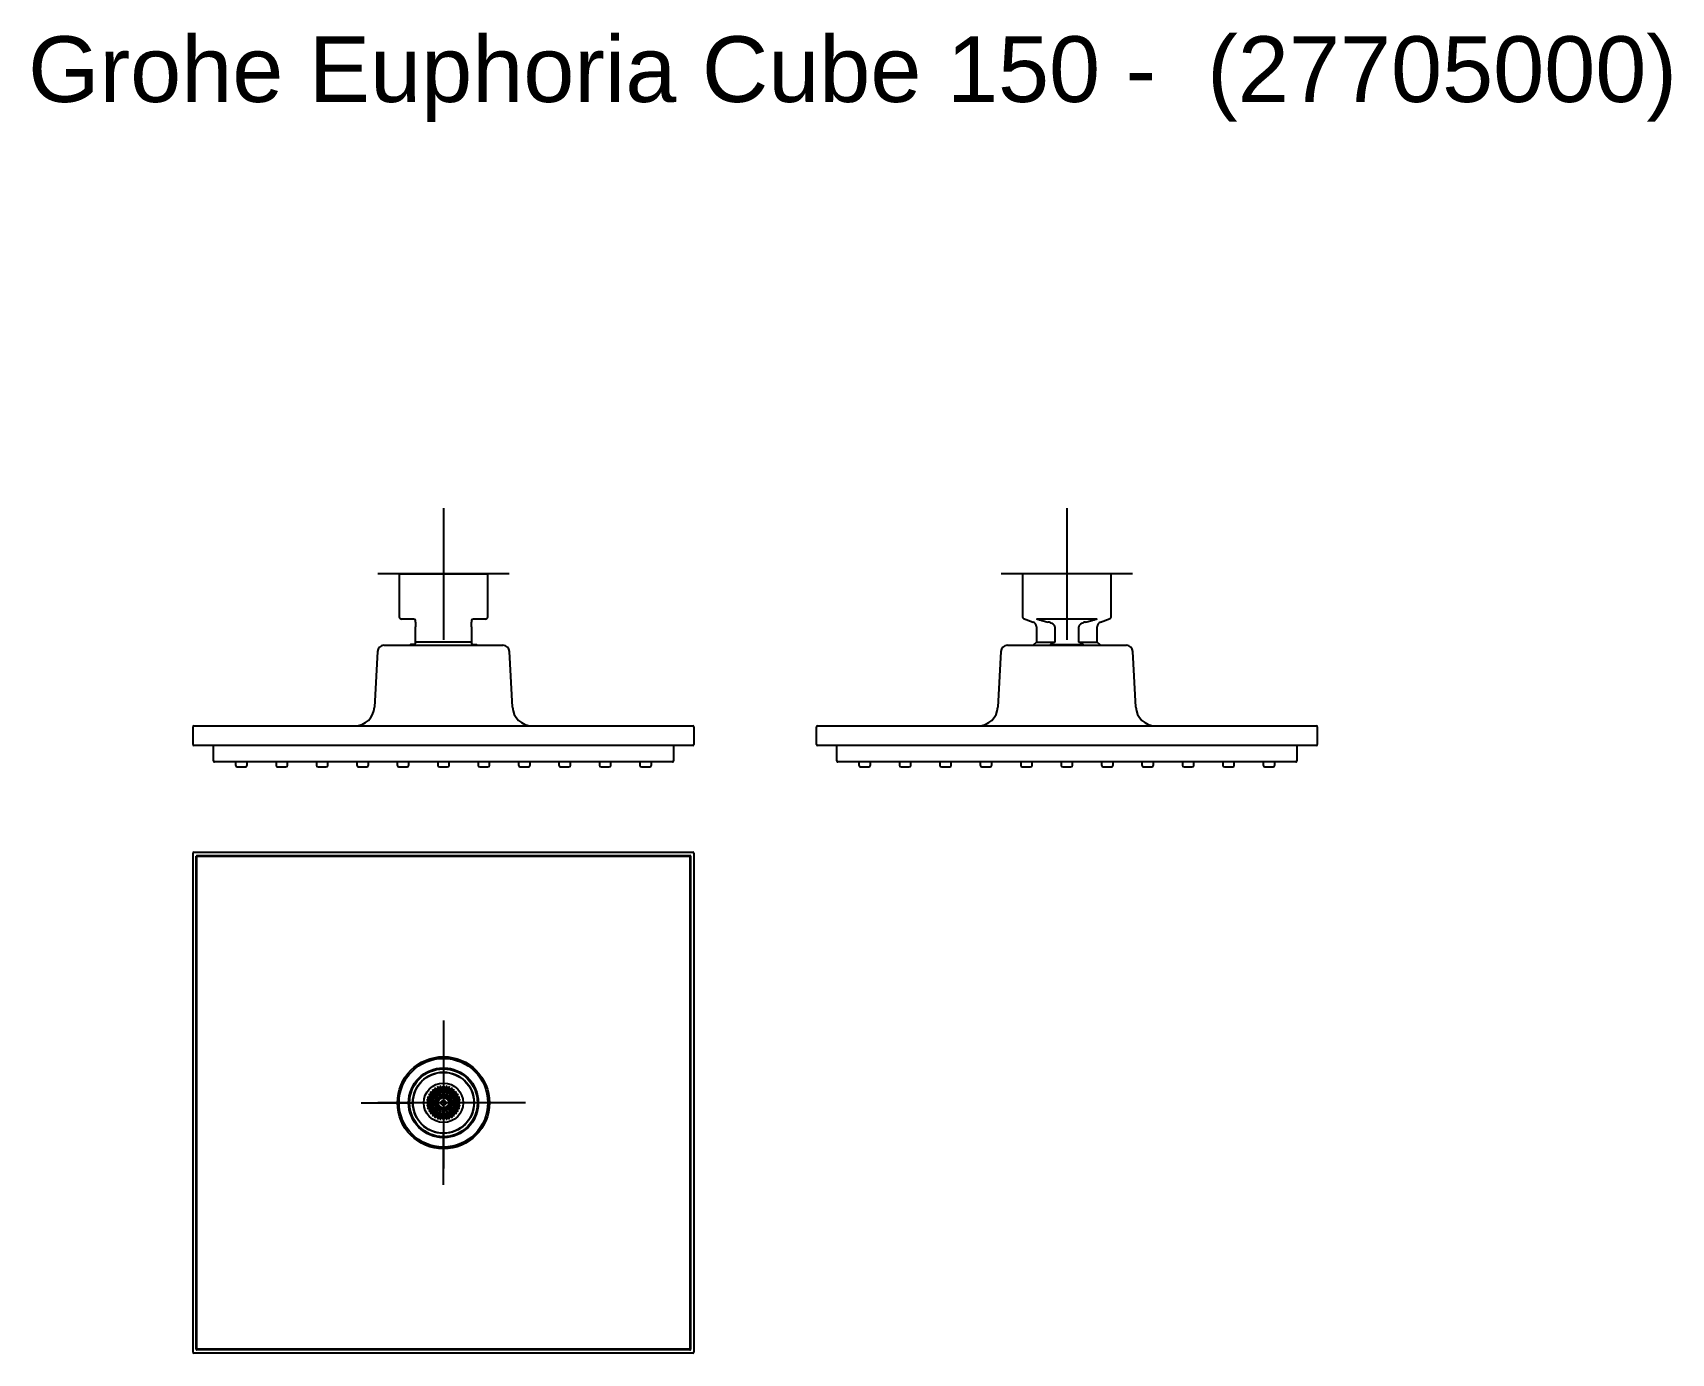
# Model space of a CAD drawing. Header units: millimetres. Extents: x -60 to 7633, y -2614 to 2146.
# Drawn here: x 2349.6 to 2848.1, y -970.6 to -568.9 of the extents above; entities that cross this region are included whole.
import ezdxf
from ezdxf.enums import TextEntityAlignment as Align
from ezdxf.lldxf.tags import DXFTag

# ---------------------------------------------------------------- set-up
doc = ezdxf.new("R2010")
doc.units = ezdxf.units.MM
doc.layers.get('0').update_dxf_attribs({"color": 250})
doc.styles.add('SEACAD_arial_ttf', font='arial.ttf')
tags = doc.linetypes.add('CENTER2', pattern=[28.575, 19.05, -3.175, 3.175, -3.175]).pattern_tags.tags
tags[10:11] = [DXFTag(74, 4), DXFTag(75, 0), DXFTag(340, '0'), DXFTag(46, 0.0), DXFTag(50, 0.0), DXFTag(44, 0.0), DXFTag(45, 0.0)]
tags[8:9] = [DXFTag(74, 4), DXFTag(75, 0), DXFTag(340, '0'), DXFTag(46, 0.0), DXFTag(50, 0.0), DXFTag(44, 0.0), DXFTag(45, 0.0)]
tags[6:7] = [DXFTag(74, 4), DXFTag(75, 0), DXFTag(340, '0'), DXFTag(46, 0.0), DXFTag(50, 0.0), DXFTag(44, 0.0), DXFTag(45, 0.0)]
tags[4:5] = [DXFTag(74, 4), DXFTag(75, 0), DXFTag(340, '0'), DXFTag(46, 0.0), DXFTag(50, 0.0), DXFTag(44, 0.0), DXFTag(45, 0.0)]

msp = doc.modelspace()

# ---------------------------------------------------------------- linework, layer by layer
at = {"linetype": 'CENTER2'}
for p, q in [((2474.56, -713.53), (2474.56, -753.53)), ((2664.23, -713.53), (2664.23, -753.53)), ((2494.56, -733.53), (2454.56, -733.53)), ((2684.23, -733.53), (2644.23, -733.53)), ((2474.56, -869.42), (2474.56, -884.92)), ((2474.56, -874.42), (2474.56, -914.42)), ((2449.56, -894.42), (2465.06, -894.42)), ((2494.56, -894.42), (2454.56, -894.42)), ((2499.56, -894.42), (2484.06, -894.42)), ((2474.56, -919.42), (2474.56, -903.92))]:
    msp.add_line(p, q, dxfattribs=at)
at = {"linetype": 'Continuous'}
for p, q in [((2461.06, -733.53), (2488.06, -733.53)), ((2461.06, -733.53), (2461.06, -746.63)), ((2488.06, -746.63), (2488.06, -733.53)), ((2677.73, -733.53), (2650.73, -733.53)), ((2650.73, -733.53), (2650.73, -746.63)), ((2677.73, -746.63), (2677.73, -733.53)), ((2461.39, -747.1), (2461.77, -747.24)), ((2465.56, -747.24), (2461.77, -747.24)), ((2466.06, -748.17), (2466.06, -747.74)), ((2483.06, -747.74), (2483.06, -748.17)), ((2487.36, -747.24), (2483.56, -747.24)), ((2487.36, -747.24), (2487.73, -747.1)), ((2651.06, -747.1), (2653.99, -748.17)), ((2673.32, -747.24), (2655.13, -747.24)), ((2656.6, -747.74), (2658.52, -748.17)), ((2669.93, -748.17), (2671.85, -747.74)), ((2674.46, -748.17), (2677.4, -747.1)), ((2466.06, -748.17), (2466.06, -749.58)), ((2466.06, -754.24), (2466.06, -749.58)), ((2483.06, -749.58), (2483.06, -748.17)), ((2483.06, -749.58), (2483.06, -754.24)), ((2654.98, -749.58), (2654.98, -754.24)), ((2660.58, -749.58), (2660.58, -754.24)), ((2667.87, -754.24), (2667.87, -749.58)), ((2673.48, -754.24), (2673.48, -749.58)), ((2454.46, -757.12), (2453.58, -774.04)), ((2456.46, -755.23), (2492.66, -755.23)), ((2464.51, -755.04), (2464.32, -755.23)), ((2465.56, -755.04), (2464.51, -755.04)), ((2483.06, -754.24), (2466.06, -754.24)), ((2466.06, -754.54), (2466.06, -754.24)), ((2483.06, -754.24), (2483.06, -754.54)), ((2483.56, -755.04), (2484.61, -755.04)), ((2484.8, -755.23), (2484.61, -755.04)), ((2495.55, -774.04), (2494.66, -757.12)), ((2644.13, -757.12), (2643.24, -774.04)), ((2646.12, -755.23), (2682.33, -755.23)), ((2654.98, -754.24), (2653.99, -755.23)), ((2654.98, -754.24), (2660.58, -754.24)), ((2659.75, -755.04), (2668.7, -755.04)), ((2660.58, -754.24), (2659.87, -754.54)), ((2667.87, -754.24), (2673.48, -754.24)), ((2668.58, -754.54), (2667.87, -754.24)), ((2674.47, -755.23), (2673.48, -754.24)), ((2685.21, -774.04), (2684.33, -757.12)), ((2398.36, -785.43), (2398.36, -780.03)), ((2398.66, -779.73), (2550.46, -779.73)), ((2550.76, -780.03), (2550.76, -785.43)), ((2588.03, -785.43), (2588.03, -780.03)), ((2588.33, -779.73), (2740.13, -779.73)), ((2740.43, -780.03), (2740.43, -785.43)), ((2550.46, -785.73), (2398.66, -785.73)), ((2404.56, -790.43), (2404.56, -786.03)), ((2544.56, -786.03), (2544.56, -790.43)), ((2740.13, -785.73), (2588.33, -785.73)), ((2594.23, -790.43), (2594.23, -786.03)), ((2734.23, -786.03), (2734.23, -790.43)), ((2544.26, -790.73), (2404.86, -790.73)), ((2411.31, -790.73), (2411.31, -791.73)), ((2411.81, -792.23), (2414.31, -792.23)), ((2414.81, -791.73), (2414.81, -790.73)), ((2423.61, -790.73), (2423.61, -791.73)), ((2424.11, -792.23), (2426.61, -792.23)), ((2427.11, -791.73), (2427.11, -790.73)), ((2435.91, -790.73), (2435.91, -791.73)), ((2436.41, -792.23), (2438.91, -792.23)), ((2439.41, -791.73), (2439.41, -790.73)), ((2448.21, -790.73), (2448.21, -791.73)), ((2448.71, -792.23), (2451.21, -792.23)), ((2451.71, -791.73), (2451.71, -790.73)), ((2460.51, -790.73), (2460.51, -791.73)), ((2461.01, -792.23), (2463.51, -792.23)), ((2464.01, -791.73), (2464.01, -790.73)), ((2472.81, -790.73), (2472.81, -791.73)), ((2473.31, -792.23), (2475.81, -792.23)), ((2476.31, -791.73), (2476.31, -790.73)), ((2485.11, -790.73), (2485.11, -791.73)), ((2485.61, -792.23), (2488.11, -792.23)), ((2488.61, -791.73), (2488.61, -790.73)), ((2497.41, -790.73), (2497.41, -791.73)), ((2497.91, -792.23), (2500.41, -792.23)), ((2500.91, -791.73), (2500.91, -790.73)), ((2509.71, -790.73), (2509.71, -791.73)), ((2510.21, -792.23), (2512.71, -792.23)), ((2513.21, -791.73), (2513.21, -790.73)), ((2522.01, -790.73), (2522.01, -791.73)), ((2522.51, -792.23), (2525.01, -792.23)), ((2525.51, -791.73), (2525.51, -790.73)), ((2534.31, -790.73), (2534.31, -791.73)), ((2534.81, -792.23), (2537.31, -792.23)), ((2537.81, -791.73), (2537.81, -790.73)), ((2733.93, -790.73), (2594.53, -790.73)), ((2600.98, -790.73), (2600.98, -791.73)), ((2601.48, -792.23), (2603.98, -792.23)), ((2604.48, -791.73), (2604.48, -790.73)), ((2613.28, -790.73), (2613.28, -791.73)), ((2613.78, -792.23), (2616.28, -792.23)), ((2616.78, -791.73), (2616.78, -790.73)), ((2625.58, -790.73), (2625.58, -791.73)), ((2626.08, -792.23), (2628.58, -792.23)), ((2629.08, -791.73), (2629.08, -790.73)), ((2637.88, -790.73), (2637.88, -791.73)), ((2638.38, -792.23), (2640.88, -792.23)), ((2641.38, -791.73), (2641.38, -790.73)), ((2650.18, -790.73), (2650.18, -791.73)), ((2650.68, -792.23), (2653.18, -792.23)), ((2653.68, -791.73), (2653.68, -790.73)), ((2662.48, -790.73), (2662.48, -791.73)), ((2662.98, -792.23), (2665.48, -792.23)), ((2665.98, -791.73), (2665.98, -790.73)), ((2674.78, -790.73), (2674.78, -791.73)), ((2675.28, -792.23), (2677.78, -792.23)), ((2678.28, -791.73), (2678.28, -790.73)), ((2687.08, -790.73), (2687.08, -791.73)), ((2687.58, -792.23), (2690.08, -792.23)), ((2690.58, -791.73), (2690.58, -790.73)), ((2699.38, -790.73), (2699.38, -791.73)), ((2699.88, -792.23), (2702.38, -792.23)), ((2702.88, -791.73), (2702.88, -790.73)), ((2711.68, -790.73), (2711.68, -791.73)), ((2712.18, -792.23), (2714.68, -792.23)), ((2715.18, -791.73), (2715.18, -790.73)), ((2723.98, -790.73), (2723.98, -791.73)), ((2724.48, -792.23), (2726.98, -792.23)), ((2727.48, -791.73), (2727.48, -790.73)), ((2398.36, -970.32), (2398.36, -818.52)), ((2398.66, -818.22), (2550.46, -818.22)), ((2399.36, -969.42), (2399.36, -819.42)), ((2399.56, -819.22), (2549.56, -819.22)), ((2399.56, -969.22), (2399.56, -819.62)), ((2399.76, -819.42), (2549.36, -819.42)), ((2549.56, -819.62), (2549.56, -969.22)), ((2549.76, -819.42), (2549.76, -969.42)), ((2550.76, -818.52), (2550.76, -970.32)), ((2472.97, -880.51), (2472.97, -881.02)), ((2472.97, -880.51), (2472.97, -881.02)), ((2473.06, -880.5), (2473.06, -881.01)), ((2473.06, -880.5), (2473.06, -881.01)), ((2476.06, -880.5), (2476.06, -881.01)), ((2476.06, -880.5), (2476.06, -881.01)), ((2476.15, -880.51), (2476.15, -881.02)), ((2476.15, -880.51), (2476.15, -881.02)), ((2463.6, -885.71), (2463.96, -886.06)), ((2463.6, -885.71), (2463.96, -886.06)), ((2463.66, -885.64), (2464.01, -886)), ((2463.66, -885.64), (2464.01, -886)), ((2465.78, -883.52), (2466.14, -883.87)), ((2465.78, -883.52), (2466.14, -883.87)), ((2465.85, -883.46), (2466.2, -883.82)), ((2465.85, -883.46), (2466.2, -883.82)), ((2483.28, -883.46), (2482.92, -883.82)), ((2483.28, -883.46), (2482.92, -883.82)), ((2483.34, -883.52), (2482.99, -883.87)), ((2483.34, -883.52), (2482.99, -883.87)), ((2485.47, -885.64), (2485.11, -886)), ((2485.47, -885.64), (2485.11, -886)), ((2485.52, -885.71), (2485.16, -886.06)), ((2485.52, -885.71), (2485.16, -886.06)), ((2470.09, -892.07), (2470.52, -892.32)), ((2470.72, -891.97), (2470.29, -891.72)), ((2470.52, -892.32), (2472.25, -893.32)), ((2470.94, -891.65), (2470.56, -891.33)), ((2472.45, -892.97), (2470.72, -891.97)), ((2470.82, -891.02), (2471.2, -891.34)), ((2471.36, -891.99), (2470.94, -891.65)), ((2471.16, -890.68), (2471.48, -891.06)), ((2471.16, -892.52), (2471.18, -892.28)), ((2471.2, -891.34), (2471.62, -891.69)), ((2471.87, -892.29), (2471.36, -891.99)), ((2471.79, -890.8), (2471.47, -890.42)), ((2471.48, -891.06), (2472.76, -892.59)), ((2471.62, -891.69), (2471.99, -892.14)), ((2473.07, -892.33), (2471.79, -890.8)), ((2472.11, -890.58), (2471.86, -890.15)), ((2472.38, -891.05), (2472.11, -890.58)), ((2472.21, -889.95), (2472.46, -890.38)), ((2472.76, -891.49), (2472.38, -891.05)), ((2472.42, -891.04), (2472.66, -891.02)), ((2472.46, -890.38), (2472.73, -890.85)), ((2472.65, -889.74), (2472.82, -890.21)), ((2472.73, -890.85), (2472.93, -891.4)), ((2472.82, -890.21), (2473.5, -892.08)), ((2473.19, -890.07), (2473.02, -889.61)), ((2473.11, -891.02), (2473.54, -891.02)), ((2473.87, -891.95), (2473.19, -890.07)), ((2473.57, -889.97), (2473.49, -889.48)), ((2473.69, -892.61), (2473.5, -892.08)), ((2473.67, -890.5), (2473.57, -889.97)), ((2473.87, -891.05), (2473.67, -890.5)), ((2473.87, -891.95), (2474.07, -892.48)), ((2473.88, -889.41), (2473.97, -889.9)), ((2473.97, -889.9), (2474.06, -890.43)), ((2474.06, -890.43), (2474.06, -891.02)), ((2474.36, -889.37), (2474.36, -889.87)), ((2474.36, -889.87), (2474.36, -891.86)), ((2474.36, -892.42), (2474.36, -891.86)), ((2474.51, -891.02), (2474.62, -891.02)), ((2474.76, -889.87), (2474.76, -889.37)), ((2474.76, -891.86), (2474.76, -889.87)), ((2474.76, -891.86), (2474.76, -892.42)), ((2475.06, -890.43), (2475.16, -889.9)), ((2475.06, -891.02), (2475.06, -890.43)), ((2475.06, -892.48), (2475.25, -891.95)), ((2475.16, -889.9), (2475.24, -889.41)), ((2475.93, -890.07), (2475.25, -891.95)), ((2475.46, -890.5), (2475.26, -891.05)), ((2475.63, -892.08), (2475.43, -892.61)), ((2475.55, -889.97), (2475.46, -890.5)), ((2475.64, -889.48), (2475.55, -889.97)), ((2475.59, -891.02), (2476.01, -891.02)), ((2475.63, -892.08), (2476.31, -890.21)), ((2476.1, -889.61), (2475.93, -890.07)), ((2477.34, -890.8), (2476.05, -892.33)), ((2476.2, -891.4), (2476.4, -890.85)), ((2476.31, -890.21), (2476.48, -889.74)), ((2476.36, -892.59), (2477.64, -891.06)), ((2476.74, -891.05), (2476.37, -891.49)), ((2476.4, -890.85), (2476.67, -890.38)), ((2476.46, -891.02), (2476.7, -891.04)), ((2476.67, -890.38), (2476.91, -889.95)), ((2478.41, -891.97), (2476.68, -892.97)), ((2477.01, -890.58), (2476.74, -891.05)), ((2476.88, -893.32), (2478.61, -892.32)), ((2477.26, -890.15), (2477.01, -890.58)), ((2477.13, -892.14), (2477.51, -891.69)), ((2477.77, -891.99), (2477.26, -892.29)), ((2477.66, -890.42), (2477.34, -890.8)), ((2477.51, -891.69), (2477.92, -891.34)), ((2477.64, -891.06), (2477.96, -890.68)), ((2478.18, -891.65), (2477.77, -891.99)), ((2477.92, -891.34), (2478.3, -891.02)), ((2477.94, -892.28), (2477.96, -892.52)), ((2478.56, -891.33), (2478.18, -891.65)), ((2478.84, -891.72), (2478.41, -891.97)), ((2478.61, -892.32), (2479.04, -892.07)), ((2460.64, -892.92), (2461.15, -892.92)), ((2460.64, -892.92), (2461.15, -892.92)), ((2460.64, -895.92), (2461.15, -895.92)), ((2460.64, -895.92), (2461.15, -895.92)), ((2460.65, -892.83), (2461.16, -892.83)), ((2460.65, -892.83), (2461.16, -892.83)), ((2460.65, -896.01), (2461.16, -896.01)), ((2460.65, -896.01), (2461.16, -896.01)), ((2469.51, -894.22), (2470.01, -894.22)), ((2470.01, -894.62), (2469.51, -894.62)), ((2469.55, -893.74), (2470.04, -893.83)), ((2470.04, -895.02), (2469.55, -895.1)), ((2470.11, -893.43), (2469.62, -893.35)), ((2469.62, -895.5), (2470.11, -895.41)), ((2470.21, -893.05), (2469.75, -892.88)), ((2469.75, -895.96), (2470.21, -895.79)), ((2469.88, -892.51), (2470.35, -892.68)), ((2470.35, -896.17), (2469.88, -896.34)), ((2470.01, -894.22), (2470.55, -894.22)), ((2470.55, -894.62), (2470.01, -894.62)), ((2470.04, -893.83), (2472.01, -894.17)), ((2472.01, -894.67), (2470.04, -895.02)), ((2470.52, -896.53), (2470.09, -896.77)), ((2472.08, -893.78), (2470.11, -893.43)), ((2470.11, -895.41), (2472.08, -895.06)), ((2470.72, -893.24), (2470.21, -893.05)), ((2470.21, -895.79), (2470.72, -895.61)), ((2470.29, -897.12), (2470.72, -896.87)), ((2470.35, -892.68), (2470.86, -892.86)), ((2470.86, -895.98), (2470.35, -896.17)), ((2472.25, -895.53), (2470.52, -896.53)), ((2470.55, -894.22), (2471.12, -894.32)), ((2471.12, -894.52), (2470.55, -894.62)), ((2470.56, -897.52), (2470.94, -897.2)), ((2471.3, -893.34), (2470.72, -893.24)), ((2470.72, -895.61), (2471.3, -895.5)), ((2470.72, -896.87), (2472.45, -895.87)), ((2470.86, -892.86), (2471.37, -893.15)), ((2471.37, -895.69), (2470.86, -895.98)), ((2470.94, -897.2), (2471.36, -896.85)), ((2471.16, -893.98), (2471.16, -893.72)), ((2471.16, -895.12), (2471.16, -894.86)), ((2471.18, -896.56), (2471.16, -896.32)), ((2471.62, -897.15), (2471.2, -897.5)), ((2471.36, -896.85), (2471.87, -896.56)), ((2472.76, -896.25), (2471.48, -897.78)), ((2471.99, -896.71), (2471.62, -897.15)), ((2471.79, -898.04), (2473.07, -896.51)), ((2472.56, -894.27), (2472.01, -894.17)), ((2472.01, -894.67), (2472.56, -894.57)), ((2472.08, -893.78), (2472.63, -893.88)), ((2472.63, -894.97), (2472.08, -895.06)), ((2472.73, -893.6), (2472.25, -893.32)), ((2472.25, -895.53), (2472.73, -895.25)), ((2472.45, -892.97), (2472.93, -893.25)), ((2472.93, -895.59), (2472.45, -895.87)), ((2472.94, -894.27), (2472.56, -894.27)), ((2472.56, -894.57), (2472.94, -894.57)), ((2472.63, -893.88), (2472.98, -894.01)), ((2472.98, -894.84), (2472.63, -894.97)), ((2473.09, -893.73), (2472.73, -893.6)), ((2472.73, -895.25), (2473.09, -895.12)), ((2473.12, -893.02), (2472.76, -892.59)), ((2472.76, -896.25), (2473.12, -895.82)), ((2473.5, -896.76), (2472.82, -898.63)), ((2472.93, -893.25), (2473.22, -893.49)), ((2473.22, -895.35), (2472.93, -895.59)), ((2473.07, -892.33), (2473.43, -892.76)), ((2473.43, -896.08), (2473.07, -896.51)), ((2473.41, -893.26), (2473.12, -893.02)), ((2473.12, -895.82), (2473.41, -895.58)), ((2473.19, -898.77), (2473.87, -896.9)), ((2473.43, -892.76), (2473.62, -893.09)), ((2473.62, -895.75), (2473.43, -896.08)), ((2473.5, -896.76), (2473.69, -896.23)), ((2473.88, -892.94), (2473.69, -892.61)), ((2473.69, -896.23), (2473.88, -895.9)), ((2474.07, -896.37), (2473.87, -896.9)), ((2474.07, -892.48), (2474.13, -892.85)), ((2474.13, -896), (2474.07, -896.37)), ((2474.43, -892.8), (2474.36, -892.42)), ((2474.36, -896.42), (2474.43, -896.05)), ((2474.36, -896.98), (2474.36, -896.42)), ((2474.36, -896.98), (2474.36, -898.98)), ((2474.76, -892.42), (2474.7, -892.8)), ((2474.7, -896.05), (2474.76, -896.42)), ((2474.76, -896.42), (2474.76, -896.98)), ((2474.76, -898.98), (2474.76, -896.98)), ((2474.99, -892.85), (2475.06, -892.48)), ((2475.06, -896.37), (2474.99, -896)), ((2475.25, -896.9), (2475.06, -896.37)), ((2475.43, -892.61), (2475.24, -892.94)), ((2475.24, -895.9), (2475.43, -896.23)), ((2475.25, -896.9), (2475.93, -898.77)), ((2475.43, -896.23), (2475.63, -896.76)), ((2475.5, -893.09), (2475.69, -892.76)), ((2475.69, -896.08), (2475.5, -895.75)), ((2476.31, -898.63), (2475.63, -896.76)), ((2475.69, -892.76), (2476.05, -892.33)), ((2476.05, -896.51), (2475.69, -896.08)), ((2476, -893.02), (2475.71, -893.26)), ((2475.71, -895.58), (2476, -895.82)), ((2475.9, -893.49), (2476.19, -893.25)), ((2476.19, -895.59), (2475.9, -895.35)), ((2476.36, -892.59), (2476, -893.02)), ((2476, -895.82), (2476.36, -896.25)), ((2476.39, -893.6), (2476.04, -893.73)), ((2476.04, -895.12), (2476.39, -895.25)), ((2476.05, -896.51), (2477.34, -898.04)), ((2476.14, -894.01), (2476.49, -893.88)), ((2476.49, -894.97), (2476.14, -894.84)), ((2476.19, -893.25), (2476.68, -892.97)), ((2476.56, -894.27), (2476.19, -894.27)), ((2476.19, -894.57), (2476.56, -894.57)), ((2476.68, -895.87), (2476.19, -895.59)), ((2477.64, -897.78), (2476.36, -896.25)), ((2476.88, -893.32), (2476.39, -893.6)), ((2476.39, -895.25), (2476.88, -895.53)), ((2476.49, -893.88), (2477.05, -893.78)), ((2477.05, -895.06), (2476.49, -894.97)), ((2477.12, -894.17), (2476.56, -894.27)), ((2476.56, -894.57), (2477.12, -894.67)), ((2476.68, -895.87), (2478.41, -896.87)), ((2478.61, -896.53), (2476.88, -895.53)), ((2479.01, -893.43), (2477.05, -893.78)), ((2477.05, -895.06), (2479.01, -895.41)), ((2477.12, -894.17), (2479.08, -893.83)), ((2479.08, -895.02), (2477.12, -894.67)), ((2477.51, -897.15), (2477.13, -896.71)), ((2477.26, -896.56), (2477.77, -896.85)), ((2477.92, -897.5), (2477.51, -897.15)), ((2477.76, -893.15), (2478.27, -892.86)), ((2478.27, -895.98), (2477.76, -895.69)), ((2477.77, -896.85), (2478.18, -897.2)), ((2478.4, -893.24), (2477.83, -893.34)), ((2477.83, -895.5), (2478.4, -895.61)), ((2477.96, -896.32), (2477.94, -896.56)), ((2477.96, -893.72), (2477.96, -893.98)), ((2477.96, -894.86), (2477.96, -895.12)), ((2478, -894.32), (2478.58, -894.22)), ((2478.58, -894.62), (2478, -894.52)), ((2478.18, -897.2), (2478.56, -897.52)), ((2478.27, -892.86), (2478.77, -892.68)), ((2478.77, -896.17), (2478.27, -895.98)), ((2478.91, -893.05), (2478.4, -893.24)), ((2478.4, -895.61), (2478.91, -895.79)), ((2478.41, -896.87), (2478.84, -897.12)), ((2478.58, -894.22), (2479.12, -894.22)), ((2479.12, -894.62), (2478.58, -894.62)), ((2479.04, -896.77), (2478.61, -896.53)), ((2478.77, -892.68), (2479.24, -892.51)), ((2479.24, -896.34), (2478.77, -896.17)), ((2479.38, -892.88), (2478.91, -893.05)), ((2478.91, -895.79), (2479.38, -895.96)), ((2479.5, -893.35), (2479.01, -893.43)), ((2479.01, -895.41), (2479.5, -895.5)), ((2479.08, -893.83), (2479.57, -893.74)), ((2479.57, -895.1), (2479.08, -895.02)), ((2479.12, -894.22), (2479.61, -894.22)), ((2479.61, -894.62), (2479.12, -894.62)), ((2488.47, -892.83), (2487.97, -892.83)), ((2488.47, -892.83), (2487.97, -892.83)), ((2488.47, -896.01), (2487.97, -896.01)), ((2488.47, -896.01), (2487.97, -896.01)), ((2488.48, -892.92), (2487.98, -892.92)), ((2488.48, -892.92), (2487.98, -892.92)), ((2488.48, -895.92), (2487.98, -895.92)), ((2488.48, -895.92), (2487.98, -895.92)), ((2471.2, -897.5), (2470.82, -897.82)), ((2471.48, -897.78), (2471.16, -898.16)), ((2471.47, -898.42), (2471.79, -898.04)), ((2471.86, -898.7), (2472.11, -898.27)), ((2472.11, -898.27), (2472.38, -897.8)), ((2472.46, -898.47), (2472.21, -898.9)), ((2472.38, -897.8), (2472.76, -897.35)), ((2472.66, -897.82), (2472.42, -897.8)), ((2472.73, -898), (2472.46, -898.47)), ((2472.82, -898.63), (2472.65, -899.1)), ((2472.93, -897.45), (2472.73, -898)), ((2473.02, -899.24), (2473.19, -898.77)), ((2473.54, -897.82), (2473.11, -897.82)), ((2473.49, -899.36), (2473.57, -898.87)), ((2473.57, -898.87), (2473.67, -898.34)), ((2473.67, -898.34), (2473.87, -897.79)), ((2473.97, -898.94), (2473.88, -899.43)), ((2474.06, -898.41), (2473.97, -898.94)), ((2474.06, -897.82), (2474.06, -898.41)), ((2474.36, -898.98), (2474.36, -899.47)), ((2474.62, -897.82), (2474.51, -897.82)), ((2474.76, -899.47), (2474.76, -898.98)), ((2475.06, -898.41), (2475.06, -897.82)), ((2475.16, -898.94), (2475.06, -898.41)), ((2475.24, -899.43), (2475.16, -898.94)), ((2475.26, -897.79), (2475.46, -898.34)), ((2475.46, -898.34), (2475.55, -898.87)), ((2475.55, -898.87), (2475.64, -899.36)), ((2476.01, -897.82), (2475.59, -897.82)), ((2475.93, -898.77), (2476.1, -899.24)), ((2476.4, -898), (2476.2, -897.45)), ((2476.48, -899.1), (2476.31, -898.63)), ((2476.37, -897.35), (2476.74, -897.8)), ((2476.67, -898.47), (2476.4, -898)), ((2476.7, -897.8), (2476.46, -897.82)), ((2476.91, -898.9), (2476.67, -898.47)), ((2476.74, -897.8), (2477.01, -898.27)), ((2477.01, -898.27), (2477.26, -898.7)), ((2477.34, -898.04), (2477.66, -898.42)), ((2477.96, -898.16), (2477.64, -897.78)), ((2478.3, -897.82), (2477.92, -897.5)), ((2463.6, -903.13), (2463.96, -902.78)), ((2463.6, -903.13), (2463.96, -902.78)), ((2463.66, -903.2), (2464.01, -902.85)), ((2463.66, -903.2), (2464.01, -902.85)), ((2465.78, -905.32), (2466.14, -904.97)), ((2465.78, -905.32), (2466.14, -904.97)), ((2465.85, -905.38), (2466.2, -905.02)), ((2465.85, -905.38), (2466.2, -905.02)), ((2483.28, -905.38), (2482.92, -905.02)), ((2483.28, -905.38), (2482.92, -905.02)), ((2483.34, -905.32), (2482.99, -904.97)), ((2483.34, -905.32), (2482.99, -904.97)), ((2485.47, -903.2), (2485.11, -902.85)), ((2485.47, -903.2), (2485.11, -902.85)), ((2485.52, -903.13), (2485.16, -902.78)), ((2485.52, -903.13), (2485.16, -902.78)), ((2472.97, -908.33), (2472.97, -907.83)), ((2472.97, -908.33), (2472.97, -907.83)), ((2473.06, -908.34), (2473.06, -907.84)), ((2473.06, -908.34), (2473.06, -907.84)), ((2476.06, -908.34), (2476.06, -907.84)), ((2476.06, -908.34), (2476.06, -907.84)), ((2476.15, -908.33), (2476.15, -907.83)), ((2476.15, -908.33), (2476.15, -907.83)), ((2550.46, -970.62), (2398.66, -970.62)), ((2549.56, -969.62), (2399.56, -969.62)), ((2549.36, -969.42), (2399.76, -969.42))]:
    msp.add_line(p, q, dxfattribs=at)
for radius in [14, 13.5, 10.6, 10.32, 9.32, 9.25, 6, 0.75]:
    msp.add_circle((2474.56, -894.42), radius, dxfattribs=at)
for centre, radius, start, end in [((2461.56, -746.63), 0.5, 180, 250), ((2465.56, -747.74), 0.5, 0, 90), ((2483.56, -747.74), 0.5, 90, 180), ((2487.56, -746.63), 0.5, 290, 0), ((2651.23, -746.63), 0.5, 180, 250), ((2677.23, -746.63), 0.5, 290, 0), ((2653.48, -749.58), 1.5, 0, 70), ((2674.98, -749.58), 1.5, 110, 180), ((2456.46, -757.23), 2, 90, 177), ((2465.56, -754.54), 0.5, 270, 0), ((2483.56, -754.54), 0.5, 180, 270), ((2492.66, -757.23), 2, 3, 90), ((2646.12, -757.23), 2, 90, 177), ((2682.33, -757.23), 2, 3, 90), ((2447.58, -773.73), 6, 270, 357), ((2501.54, -773.73), 6, 183, 270), ((2637.25, -773.73), 6, 270, 357), ((2691.2, -773.73), 6, 183, 270), ((2398.66, -780.03), 0.3, 90, 180), ((2550.46, -780.03), 0.3, 0, 90), ((2588.33, -780.03), 0.3, 90, 180), ((2740.13, -780.03), 0.3, 0, 90), ((2398.66, -785.43), 0.3, 180, 270), ((2404.26, -786.03), 0.3, 0, 90), ((2544.86, -786.03), 0.3, 90, 180), ((2550.46, -785.43), 0.3, 270, 0), ((2588.33, -785.43), 0.3, 180, 270), ((2593.93, -786.03), 0.3, 0, 90), ((2734.53, -786.03), 0.3, 90, 180), ((2740.13, -785.43), 0.3, 270, 0), ((2404.86, -790.43), 0.3, 180, 270), ((2411.81, -791.73), 0.5, 180, 270), ((2414.31, -791.73), 0.5, 270, 0), ((2424.11, -791.73), 0.5, 180, 270), ((2426.61, -791.73), 0.5, 270, 0), ((2436.41, -791.73), 0.5, 180, 270), ((2438.91, -791.73), 0.5, 270, 0), ((2448.71, -791.73), 0.5, 180, 270), ((2451.21, -791.73), 0.5, 270, 0), ((2461.01, -791.73), 0.5, 180, 270), ((2463.51, -791.73), 0.5, 270, 0), ((2473.31, -791.73), 0.5, 180, 270), ((2475.81, -791.73), 0.5, 270, 0), ((2485.61, -791.73), 0.5, 180, 270), ((2488.11, -791.73), 0.5, 270, 0), ((2497.91, -791.73), 0.5, 180, 270), ((2500.41, -791.73), 0.5, 270, 0), ((2510.21, -791.73), 0.5, 180, 270), ((2512.71, -791.73), 0.5, 270, 0), ((2522.51, -791.73), 0.5, 180, 270), ((2525.01, -791.73), 0.5, 270, 0), ((2534.81, -791.73), 0.5, 180, 270), ((2537.31, -791.73), 0.5, 270, 0), ((2544.26, -790.43), 0.3, 270, 0), ((2594.53, -790.43), 0.3, 180, 270), ((2601.48, -791.73), 0.5, 180, 270), ((2603.98, -791.73), 0.5, 270, 0), ((2613.78, -791.73), 0.5, 180, 270), ((2616.28, -791.73), 0.5, 270, 0), ((2626.08, -791.73), 0.5, 180, 270), ((2628.58, -791.73), 0.5, 270, 0), ((2638.38, -791.73), 0.5, 180, 270), ((2640.88, -791.73), 0.5, 270, 0), ((2650.68, -791.73), 0.5, 180, 270), ((2653.18, -791.73), 0.5, 270, 0), ((2662.98, -791.73), 0.5, 180, 270), ((2665.48, -791.73), 0.5, 270, 0), ((2675.28, -791.73), 0.5, 180, 270), ((2677.78, -791.73), 0.5, 270, 0), ((2687.58, -791.73), 0.5, 180, 270), ((2690.08, -791.73), 0.5, 270, 0), ((2699.88, -791.73), 0.5, 180, 270), ((2702.38, -791.73), 0.5, 270, 0), ((2712.18, -791.73), 0.5, 180, 270), ((2714.68, -791.73), 0.5, 270, 0), ((2724.48, -791.73), 0.5, 180, 270), ((2726.98, -791.73), 0.5, 270, 0), ((2733.93, -790.43), 0.3, 270, 0), ((2398.66, -818.52), 0.3, 90, 180), ((2399.76, -819.62), 0.2, 90, 180), ((2549.36, -819.62), 0.2, 0, 90), ((2550.46, -818.52), 0.3, 0, 90), ((2474.56, -894.42), 10.48, 255, 195), ((2471, -892.36), 0.957, 137.9315, 162.0685), ((2471.41, -891.78), 0.957, 127.9315, 152.0685), ((2471.5, -892.65), 0.934, 137.6414, 162.3586), ((2471.85, -892.15), 0.934, 127.6414, 152.3586), ((2471.92, -891.27), 0.957, 117.9315, 142.0685), ((2474.56, -894.42), 4, 138.5463, 142.6974), ((2472.29, -891.71), 0.934, 117.6414, 142.3586), ((2474.56, -894.42), 4, 127.1323, 132.938), ((2472.5, -890.86), 0.957, 107.9315, 132.0685), ((2471.92, -892.2), 0.1, 240, 40), ((2472.79, -891.36), 0.934, 107.6414, 132.3586), ((2474.56, -894.42), 2.83, 125.8416, 134.1475), ((2473.15, -890.55), 0.957, 97.9315, 122.0685), ((2472.83, -891.43), 0.1, 220, 20), ((2473.35, -891.1), 0.934, 97.6414, 122.3586), ((2474.56, -894.42), 2.83, 105.8988, 114.1682), ((2473.85, -890.37), 0.957, 87.9315, 112.0685), ((2473.95, -890.94), 0.934, 87.6414, 112.3586), ((2473.96, -891.02), 0.1, 200, 0), ((2474.56, -890.3), 0.957, 77.9315, 102.0685), ((2474.56, -890.89), 0.934, 77.6414, 102.3586), ((2474.31, -888.49), 2.54, 271.0729, 274.3954), ((2474.56, -894.42), 2.83, 85.9659, 94.1516), ((2474.81, -887.8), 3.23, 266.5428, 269.1912), ((2475.16, -891.02), 0.1, 180, 340), ((2475.18, -890.94), 0.934, 67.6414, 92.3586), ((2475.28, -890.37), 0.957, 67.9315, 92.0685), ((2474.56, -894.42), 2.83, 65.9618, 74.1142), ((2475.77, -891.1), 0.934, 57.6414, 82.3586), ((2475.97, -890.55), 0.957, 57.9315, 82.0685), ((2476.29, -891.43), 0.1, 160, 320), ((2474.56, -894.42), 2.83, 45.9307, 54.0716), ((2476.33, -891.36), 0.934, 47.6414, 72.3586), ((2476.62, -890.86), 0.957, 47.9315, 72.0685), ((2474.56, -894.42), 4, 47.0958, 52.8594), ((2477.21, -892.2), 0.1, 140, 300), ((2476.84, -891.71), 0.934, 37.6414, 62.3586), ((2474.56, -894.42), 4, 37.1828, 41.5781), ((2477.21, -891.27), 0.957, 37.9315, 62.0685), ((2477.27, -892.15), 0.934, 27.6414, 52.3586), ((2477.72, -891.78), 0.957, 27.9315, 52.0685), ((2477.62, -892.65), 0.934, 17.6414, 42.3586), ((2478.13, -892.36), 0.957, 17.9315, 42.0685), ((2470.45, -894.42), 0.957, 167.9315, 192.0685), ((2470.51, -893.71), 0.957, 157.9315, 182.0685), ((2470.51, -895.14), 0.957, 177.9315, 202.0685), ((2470.69, -893.01), 0.957, 147.9315, 172.0685), ((2470.69, -895.83), 0.957, 187.9315, 212.0685), ((2471.03, -894.42), 0.934, 167.6414, 192.3586), ((2471, -896.48), 0.957, 197.9315, 222.0685), ((2471.08, -893.81), 0.934, 157.6414, 182.3586), ((2471.08, -895.04), 0.934, 177.6414, 202.3586), ((2471.24, -893.21), 0.934, 147.6414, 172.3586), ((2471.24, -895.63), 0.934, 187.6414, 212.3586), ((2471.5, -896.19), 0.934, 197.6414, 222.3586), ((2471.85, -896.7), 0.934, 207.6414, 232.3586), ((2471.11, -894.42), 0.1, 280, 80), ((2471.32, -893.24), 0.1, 260, 60), ((2471.32, -895.6), 0.1, 300, 100), ((2474.56, -894.42), 4, 217.1828, 221.5781), ((2474.56, -894.42), 2.83, 165.8579, 174.0316), ((2474.56, -894.42), 2.83, 185.8985, 194.0452), ((2471.92, -896.64), 0.1, 320, 120), ((2474.56, -894.42), 2.83, 145.8336, 154.0725), ((2474.56, -894.42), 2.83, 205.9396, 214.0813), ((2474.56, -894.42), 2.83, 225.9658, 234.124), ((2472.94, -894.14), 0.137, 270, 70), ((2472.94, -894.71), 0.136, 290, 90), ((2473.13, -893.6), 0.136, 250, 50), ((2473.13, -895.25), 0.137, 310, 110), ((2473.5, -893.16), 0.137, 230, 30), ((2473.5, -895.69), 0.136, 330, 130), ((2474.56, -894.42), 2.83, 245.9612, 254.158), ((2474, -892.87), 0.137, 210, 10), ((2474, -895.97), 0.136, 350, 150), ((2474.56, -894.42), 2.83, 265.8799, 274.1673), ((2474.56, -892.77), 0.137, 190, 350), ((2474.56, -896.07), 0.137, 10, 170), ((2475.13, -892.87), 0.137, 170, 330), ((2475.13, -895.97), 0.137, 30, 190), ((2474.56, -894.42), 2.83, 285.8359, 294.1354), ((2475.62, -893.16), 0.137, 150, 310), ((2475.62, -895.69), 0.136, 50, 210), ((2475.99, -893.6), 0.137, 130, 290), ((2475.99, -895.25), 0.137, 70, 230), ((2476.19, -894.14), 0.137, 110, 270), ((2476.19, -894.71), 0.137, 90, 250), ((2474.56, -894.42), 2.83, 305.837, 314.0461), ((2474.56, -894.42), 2.83, 25.8883, 34.0394), ((2474.56, -894.42), 2.83, 325.8666, 334.032), ((2477.21, -896.64), 0.1, 60, 220), ((2474.56, -894.42), 2.83, 5.9287, 14.0463), ((2474.56, -894.42), 2.83, 345.9087, 354.0523), ((2474.56, -894.42), 4, 318.5463, 322.6974), ((2477.81, -893.24), 0.1, 120, 280), ((2477.81, -895.6), 0.1, 80, 240), ((2477.27, -896.7), 0.934, 307.6414, 332.3586), ((2478.02, -894.42), 0.1, 100, 260), ((2477.62, -896.19), 0.934, 317.6414, 342.3586), ((2477.89, -893.21), 0.934, 7.6414, 32.3586), ((2477.89, -895.63), 0.934, 327.6414, 352.3586), ((2478.13, -896.48), 0.957, 317.9315, 342.0685), ((2478.04, -893.81), 0.934, 357.6414, 22.3586), ((2478.04, -895.04), 0.934, 337.6414, 2.3586), ((2478.1, -894.42), 0.934, 347.6414, 12.3586), ((2478.43, -893.01), 0.957, 7.9315, 32.0685), ((2478.43, -895.83), 0.957, 327.9315, 352.0685), ((2478.62, -893.71), 0.957, 357.9315, 22.0685), ((2478.62, -895.14), 0.957, 337.9315, 2.0685), ((2478.68, -894.42), 0.957, 347.9315, 12.0685), ((2471.41, -897.07), 0.957, 207.9315, 232.0685), ((2471.92, -897.58), 0.957, 217.9315, 242.0685), ((2472.29, -897.13), 0.934, 217.6414, 242.3586), ((2474.56, -894.42), 4, 227.0958, 232.8594), ((2472.5, -897.99), 0.957, 227.9315, 252.0685), ((2472.79, -897.48), 0.934, 227.6414, 252.3586), ((2473.15, -898.29), 0.957, 237.9315, 262.0685), ((2472.83, -897.41), 0.1, 340, 140), ((2473.35, -897.75), 0.934, 237.6414, 262.3586), ((2473.85, -898.48), 0.957, 247.9315, 272.0685), ((2473.95, -897.9), 0.934, 247.6414, 272.3586), ((2473.96, -897.82), 0.1, 0, 160), ((2474.31, -901.04), 3.23, 86.5428, 89.1912), ((2474.56, -897.96), 0.934, 257.6414, 282.3586), ((2474.56, -898.54), 0.957, 257.9315, 282.0685), ((2474.81, -900.35), 2.54, 91.0729, 94.3954), ((2475.16, -897.82), 0.1, 20, 180), ((2475.18, -897.9), 0.934, 267.6414, 292.3586), ((2475.28, -898.48), 0.957, 267.9315, 292.0685), ((2475.77, -897.75), 0.934, 277.6414, 302.3586), ((2475.97, -898.29), 0.957, 277.9315, 302.0685), ((2476.29, -897.41), 0.1, 40, 200), ((2476.33, -897.48), 0.934, 287.6414, 312.3586), ((2476.62, -897.99), 0.957, 287.9315, 312.0685), ((2474.56, -894.42), 4, 307.1323, 312.938), ((2476.84, -897.13), 0.934, 297.6414, 322.3586), ((2477.21, -897.58), 0.957, 297.9315, 322.0685), ((2477.72, -897.07), 0.957, 307.9315, 332.0685), ((2398.66, -970.32), 0.3, 180, 270), ((2399.76, -969.22), 0.2, 180, 270), ((2549.36, -969.22), 0.2, 270, 0), ((2550.46, -970.32), 0.3, 270, 0)]:
    msp.add_arc(centre, radius, start, end, dxfattribs=at)
for centre, major_axis in [((2399.56, -819.42), (0.141, -0.141)), ((2549.56, -819.42), (-0.141, -0.141)), ((2399.56, -969.42), (0.141, 0.141)), ((2549.56, -969.42), (-0.141, 0.141))]:
    msp.add_ellipse(centre, major_axis=major_axis, ratio=0.999695, start_param=2.356347, end_param=3.926839, dxfattribs=at)
for points, knots in [([(2656.6, -747.74), (2656.3, -747.67), (2656, -747.59), (2655.56, -747.46), (2655.41, -747.41), (2655.21, -747.34), (2655.15, -747.31), (2655.06, -747.26), (2655.08, -747.24), (2655.13, -747.24)], [0, 0, 0, 0, 0.5, 0.5, 0.75, 0.75, 0.875, 0.875, 1, 1, 1, 1]), ([(2673.32, -747.24), (2673.38, -747.24), (2673.4, -747.26), (2673.31, -747.31), (2673.24, -747.34), (2673.04, -747.41), (2672.89, -747.46), (2672.45, -747.59), (2672.15, -747.67), (2671.85, -747.74)], [0, 0, 0, 0, 0.125, 0.125, 0.25, 0.25, 0.5, 0.5, 1, 1, 1, 1]), ([(2660.58, -749.58), (2660.58, -749.47), (2660.54, -749.36), (2660.44, -749.16), (2660.37, -749.08), (2660.21, -748.92), (2660.13, -748.85), (2659.95, -748.72), (2659.85, -748.66), (2659.56, -748.51), (2659.36, -748.42), (2658.95, -748.27), (2658.74, -748.21), (2658.52, -748.17)], [0, 0, 0, 0, 0.125, 0.125, 0.25, 0.25, 0.375, 0.375, 0.5, 0.5, 0.75, 0.75, 1, 1, 1, 1]), ([(2669.93, -748.17), (2669.72, -748.21), (2669.51, -748.27), (2669.09, -748.42), (2668.89, -748.5), (2668.6, -748.66), (2668.51, -748.72), (2668.33, -748.85), (2668.24, -748.92), (2668.08, -749.08), (2668.01, -749.16), (2667.91, -749.36), (2667.87, -749.47), (2667.87, -749.58)], [0, 0, 0, 0, 0.25, 0.25, 0.5, 0.5, 0.625, 0.625, 0.75, 0.75, 0.875, 0.875, 1, 1, 1, 1]), ([(2659.75, -755.04), (2659.67, -755.04), (2659.59, -755.03), (2659.52, -755.02), (2659.5, -755.01), (2659.48, -755.01), (2659.46, -755), (2659.44, -754.99), (2659.42, -754.98), (2659.41, -754.96), (2659.4, -754.95), (2659.4, -754.94), (2659.4, -754.93), (2659.39, -754.91), (2659.39, -754.9), (2659.4, -754.89), (2659.4, -754.87), (2659.41, -754.86), (2659.42, -754.84), (2659.44, -754.82), (2659.46, -754.8), (2659.48, -754.78), (2659.53, -754.73), (2659.58, -754.7), (2659.63, -754.66), (2659.71, -754.62), (2659.79, -754.58), (2659.87, -754.54)], [0, 0, 0, 0, 0.226014, 0.226014, 0.226014, 0.300123, 0.300123, 0.300123, 0.375184, 0.375184, 0.375184, 0.426301, 0.426301, 0.426301, 0.477713, 0.477713, 0.477713, 0.526232, 0.526232, 0.526232, 0.611332, 0.611332, 0.611332, 0.775458, 0.775458, 0.775458, 1, 1, 1, 1]), ([(2668.58, -754.54), (2668.67, -754.58), (2668.76, -754.62), (2668.84, -754.68), (2668.88, -754.7), (2668.92, -754.73), (2668.95, -754.76), (2668.98, -754.78), (2669.01, -754.81), (2669.02, -754.83), (2669.04, -754.85), (2669.05, -754.87), (2669.05, -754.88), (2669.06, -754.9), (2669.06, -754.91), (2669.06, -754.93), (2669.06, -754.94), (2669.05, -754.95), (2669.04, -754.96), (2669.03, -754.98), (2669.01, -754.99), (2669, -755), (2668.96, -755.01), (2668.92, -755.02), (2668.88, -755.03), (2668.82, -755.04), (2668.76, -755.04), (2668.7, -755.04)], [0, 0, 0, 0, 0.245715, 0.245715, 0.245715, 0.366886, 0.366886, 0.366886, 0.459421, 0.459421, 0.459421, 0.51644, 0.51644, 0.51644, 0.574289, 0.574289, 0.574289, 0.623442, 0.623442, 0.623442, 0.695084, 0.695084, 0.695084, 0.822847, 0.822847, 0.822847, 1, 1, 1, 1]), ([(2474.36, -891.59), (2474.38, -891.59), (2474.41, -891.59), (2474.43, -891.59), (2474.46, -891.59), (2474.49, -891.59), (2474.52, -891.59), (2474.55, -891.59), (2474.58, -891.59), (2474.6, -891.59), (2474.66, -891.59), (2474.71, -891.59), (2474.76, -891.59)], [0.4307287, 0.4307287, 0.4307287, 0.4307287, 0.4558305, 0.4558305, 0.4558305, 0.4873599, 0.4873599, 0.4873599, 0.5140505, 0.5140505, 0.5140505, 0.5684043, 0.5684043, 0.5684043, 0.5684043]), ([(2474.77, -897.25), (2474.74, -897.25), (2474.72, -897.25), (2474.69, -897.25), (2474.66, -897.25), (2474.63, -897.26), (2474.6, -897.26), (2474.57, -897.26), (2474.55, -897.26), (2474.52, -897.26), (2474.47, -897.26), (2474.41, -897.25), (2474.36, -897.25)], [0.4307287, 0.4307287, 0.4307287, 0.4307287, 0.4558305, 0.4558305, 0.4558305, 0.4873599, 0.4873599, 0.4873599, 0.5140505, 0.5140505, 0.5140505, 0.5684043, 0.5684043, 0.5684043, 0.5684043])]:
    msp.add_open_spline(points, degree=3, knots=knots, dxfattribs=at)

# ---------------------------------------------------------------- texts
at = {"style": 'SEACAD_arial_ttf'}
msp.add_text('Grohe Euphoria Cube 150 -  (27705000)', height=20, dxfattribs=at).set_placement((2348.2, -569.94), align=Align.TOP_LEFT)

doc.saveas('drawing.dxf')
